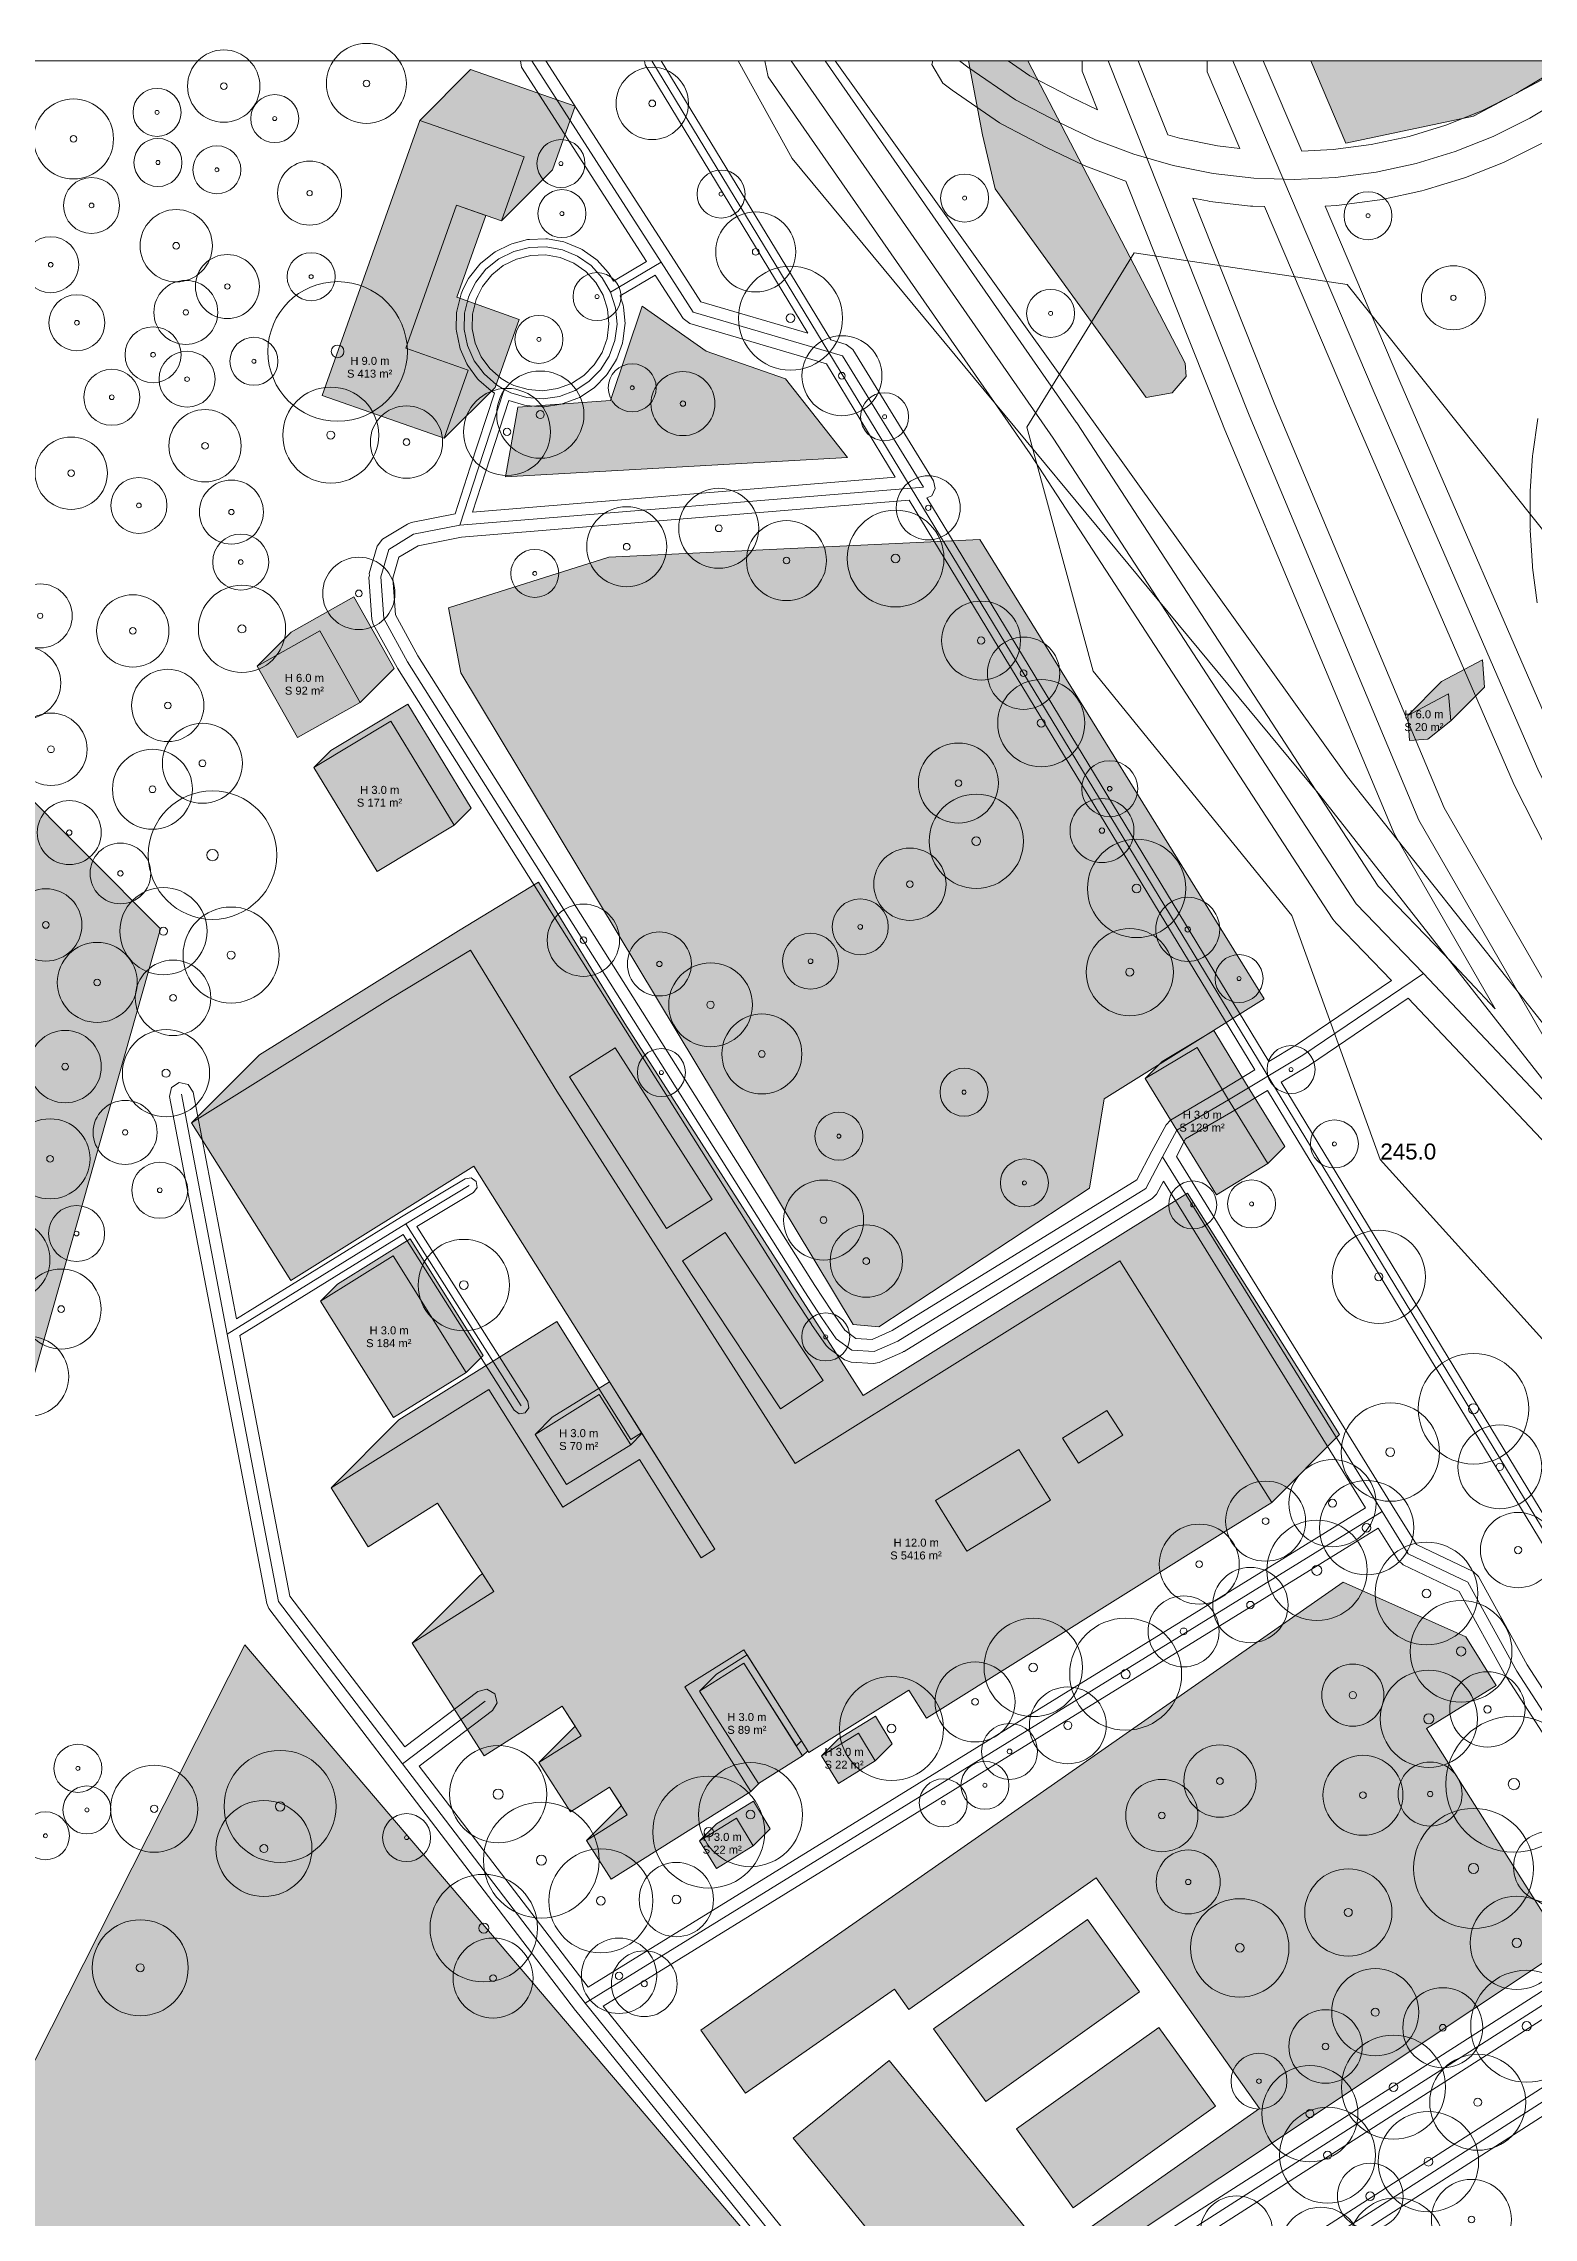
# Model space of a CAD drawing. Header units: metres. Extents: x -7 to 1019, y -7 to 1014.
# Drawn here: x 649.4 to 835.7, y 737.6 to 1009.3 of the extents above; entities that cross this region are included whole.
import ezdxf

# ---------------------------------------------------------------- set-up
doc = ezdxf.new("R2010")
doc.units = ezdxf.units.M
doc.header["$MEASUREMENT"] = 0
for name, color, linetype, lineweight, true_color in [('TPX_BUILDING_AREAS_TEXT', 7, 'CONTINUOUS', 0, 0x000000), ('TPX_BUILDING_HEIGHTS_TEXT', 7, 'CONTINUOUS', 0, 0x000000), ('TPX_BUILDINGS', 7, 'CONTINUOUS', 0, 0x000000), ('TPX_BUILDINGS_HATCH', 7, 'CONTINUOUS', 0, 0xf0f0f0), ('TPX_BUILDINGS_SHADOWS_HATCH', 7, 'CONTINUOUS', 0, 0x000000), ('TPX_BUILDINGS_SHADOWS_OUTLINES', 7, 'CONTINUOUS', 0, 0x000000), ('TPX_CONTOUR_LINES_5M', 7, 'CONTINUOUS', 0, 0x969696), ('TPX_CONTOUR_LINES_5M_TEXT', 7, 'CONTINUOUS', 0, 0x000000), ('TPX_FRAME_PROJECT', 7, 'CONTINUOUS', 0, 0x000000), ('TPX_RAILWAYS_AXES', 7, 'CONTINUOUS', 0, 0x464646), ('TPX_ROADS_AXES', 7, 'CONTINUOUS', 0, 0x323232), ('TPX_ROADS_CONTOURS', 7, 'CONTINUOUS', 0, 0x646464), ('TPX_VEGETATION_GREEN_SPACES', 7, 'CONTINUOUS', 0, 0x58ba48), ('TPX_VEGETATION_GREEN_SPACES_HATCH', 7, 'CONTINUOUS', 0, 0x58ba48), ('TPX_VEGETATION_TREES_INDIVIDUAL', 7, 'CONTINUOUS', 0, 0x136734)]:
    doc.layers.add(name, color=color, linetype=linetype, lineweight=lineweight, true_color=true_color)
doc.styles.add('TPX_TEXTE', font='arial.ttf')

# ---------------------------------------------------------------- blocks, each defined once
blk = doc.blocks.new('TREETR008_CR087')
at = {"layer": 'TPX_VEGETATION_TREES_INDIVIDUAL'}
for radius in [8.72, 0.792]:
    blk.add_circle((0, 0, 0.04), radius, dxfattribs=at)
blk = doc.blocks.new('TREETR004_CR044')
at = {"layer": 'TPX_VEGETATION_TREES_INDIVIDUAL'}
for radius in [4.44, 0.417]:
    blk.add_circle((0, 0, 0.04), radius, dxfattribs=at)
blk = doc.blocks.new('TREETR006_CR069')
at = {"layer": 'TPX_VEGETATION_TREES_INDIVIDUAL'}
for radius in [6.91, 0.625]:
    blk.add_circle((0, 0, 0.04), radius, dxfattribs=at)
blk = doc.blocks.new('TREETR003_CR038')
at = {"layer": 'TPX_VEGETATION_TREES_INDIVIDUAL'}
for radius in [3.79, 0.333]:
    blk.add_circle((0, 0, 0.04), radius, dxfattribs=at)
blk = doc.blocks.new('TREETR005_CR064')
at = {"layer": 'TPX_VEGETATION_TREES_INDIVIDUAL'}
for radius in [6.41, 0.542]:
    blk.add_circle((0, 0, 0.04), radius, dxfattribs=at)
blk = doc.blocks.new('TREETR005_CR060')
at = {"layer": 'TPX_VEGETATION_TREES_INDIVIDUAL'}
for radius in [6, 0.5]:
    blk.add_circle((0, 0, 0.04), radius, dxfattribs=at)
blk = doc.blocks.new('TREETR005_CR049')
at = {"layer": 'TPX_VEGETATION_TREES_INDIVIDUAL'}
for radius in [4.93, 0.458]:
    blk.add_circle((0, 0, 0.04), radius, dxfattribs=at)
blk = doc.blocks.new('TREETR005_CR062')
at = {"layer": 'TPX_VEGETATION_TREES_INDIVIDUAL'}
for radius in [6.15, 0.542]:
    blk.add_circle((0, 0, 0.04), radius, dxfattribs=at)
blk = doc.blocks.new('TREETR006_CR070')
at = {"layer": 'TPX_VEGETATION_TREES_INDIVIDUAL'}
for radius in [7, 0.583]:
    blk.add_circle((0, 0, 0.04), radius, dxfattribs=at)
blk = doc.blocks.new('TREETR003_CR030')
at = {"layer": 'TPX_VEGETATION_TREES_INDIVIDUAL'}
for radius in [3, 0.25]:
    blk.add_circle((0, 0, 0.04), radius, dxfattribs=at)
blk = doc.blocks.new('TREETR005_CR039')
at = {"layer": 'TPX_VEGETATION_TREES_INDIVIDUAL'}
for radius in [3.88, 0.458]:
    blk.add_circle((0, 0, 0.04), radius, dxfattribs=at)
blk = doc.blocks.new('TREETR004_CR045')
at = {"layer": 'TPX_VEGETATION_TREES_INDIVIDUAL'}
for radius in [4.52, 0.417]:
    blk.add_circle((0, 0, 0.04), radius, dxfattribs=at)
blk = doc.blocks.new('TREETR005_CR057')
at = {"layer": 'TPX_VEGETATION_TREES_INDIVIDUAL'}
for radius in [5.71, 0.542]:
    blk.add_circle((0, 0, 0.04), radius, dxfattribs=at)
blk = doc.blocks.new('TREETR004_CR047')
at = {"layer": 'TPX_VEGETATION_TREES_INDIVIDUAL'}
for radius in [4.72, 0.417]:
    blk.add_circle((0, 0, 0.04), radius, dxfattribs=at)
blk = doc.blocks.new('TREETR005_CR059')
at = {"layer": 'TPX_VEGETATION_TREES_INDIVIDUAL'}
for radius in [5.89, 0.542]:
    blk.add_circle((0, 0, 0.04), radius, dxfattribs=at)
blk = doc.blocks.new('TREETR005_CR052')
at = {"layer": 'TPX_VEGETATION_TREES_INDIVIDUAL'}
for radius in [5.24, 0.458]:
    blk.add_circle((0, 0, 0.04), radius, dxfattribs=at)
blk = doc.blocks.new('TREETR005_CR054')
at = {"layer": 'TPX_VEGETATION_TREES_INDIVIDUAL'}
for radius in [5.44, 0.458]:
    blk.add_circle((0, 0, 0.04), radius, dxfattribs=at)
blk = doc.blocks.new('TREETR003_CR040')
at = {"layer": 'TPX_VEGETATION_TREES_INDIVIDUAL'}
for radius in [4, 0.333]:
    blk.add_circle((0, 0, 0.04), radius, dxfattribs=at)
blk = doc.blocks.new('TREETR006_CR058')
at = {"layer": 'TPX_VEGETATION_TREES_INDIVIDUAL'}
for radius in [5.83, 0.583]:
    blk.add_circle((0, 0, 0.04), radius, dxfattribs=at)
blk = doc.blocks.new('TREETR004_CR050')
at = {"layer": 'TPX_VEGETATION_TREES_INDIVIDUAL'}
for radius in [5, 0.417]:
    blk.add_circle((0, 0, 0.04), radius, dxfattribs=at)
blk = doc.blocks.new('TREETR005_CR048')
at = {"layer": 'TPX_VEGETATION_TREES_INDIVIDUAL'}
for radius in [4.8, 0.5]:
    blk.add_circle((0, 0, 0.04), radius, dxfattribs=at)
blk = doc.blocks.new('TREETR006_CR061')
at = {"layer": 'TPX_VEGETATION_TREES_INDIVIDUAL'}
for radius in [6.07, 0.625]:
    blk.add_circle((0, 0, 0.04), radius, dxfattribs=at)
blk = doc.blocks.new('TREETR005_CR046')
at = {"layer": 'TPX_VEGETATION_TREES_INDIVIDUAL'}
for radius in [4.64, 0.542]:
    blk.add_circle((0, 0, 0.04), radius, dxfattribs=at)
blk = doc.blocks.new('TREETR005_CR063')
at = {"layer": 'TPX_VEGETATION_TREES_INDIVIDUAL'}
for radius in [6.28, 0.542]:
    blk.add_circle((0, 0, 0.04), radius, dxfattribs=at)
blk = doc.blocks.new('TREETR004_CR041')
at = {"layer": 'TPX_VEGETATION_TREES_INDIVIDUAL'}
for radius in [4.11, 0.375]:
    blk.add_circle((0, 0, 0.04), radius, dxfattribs=at)
blk = doc.blocks.new('TREETR005_CR058')
at = {"layer": 'TPX_VEGETATION_TREES_INDIVIDUAL'}
for radius in [5.82, 0.5]:
    blk.add_circle((0, 0, 0.04), radius, dxfattribs=at)
blk = doc.blocks.new('TREETR006_CR064')
at = {"layer": 'TPX_VEGETATION_TREES_INDIVIDUAL'}
for radius in [6.36, 0.583]:
    blk.add_circle((0, 0, 0.04), radius, dxfattribs=at)
blk = doc.blocks.new('TREETR006_CR072')
at = {"layer": 'TPX_VEGETATION_TREES_INDIVIDUAL'}
for radius in [7.24, 0.625]:
    blk.add_circle((0, 0, 0.04), radius, dxfattribs=at)
blk = doc.blocks.new('TREETR005_CR055')
at = {"layer": 'TPX_VEGETATION_TREES_INDIVIDUAL'}
for radius in [5.45, 0.5]:
    blk.add_circle((0, 0, 0.04), radius, dxfattribs=at)
blk = doc.blocks.new('TREETR006_CR075')
at = {"layer": 'TPX_VEGETATION_TREES_INDIVIDUAL'}
for radius in [7.5, 0.625]:
    blk.add_circle((0, 0, 0.04), radius, dxfattribs=at)
blk = doc.blocks.new('TREETR007_CR080')
at = {"layer": 'TPX_VEGETATION_TREES_INDIVIDUAL'}
for radius in [8.03, 0.708]:
    blk.add_circle((0, 0, 0.04), radius, dxfattribs=at)
blk = doc.blocks.new('TREETR005_CR041')
at = {"layer": 'TPX_VEGETATION_TREES_INDIVIDUAL'}
for radius in [4.11, 0.542]:
    blk.add_circle((0, 0, 0.04), radius, dxfattribs=at)
blk = doc.blocks.new('TREETR005_CR047')
at = {"layer": 'TPX_VEGETATION_TREES_INDIVIDUAL'}
for radius in [4.71, 0.458]:
    blk.add_circle((0, 0, 0.04), radius, dxfattribs=at)
blk = doc.blocks.new('TREETR005_CR065')
at = {"layer": 'TPX_VEGETATION_TREES_INDIVIDUAL'}
for radius in [6.5, 0.542]:
    blk.add_circle((0, 0, 0.04), radius, dxfattribs=at)
blk = doc.blocks.new('TREETR005_CR061')
at = {"layer": 'TPX_VEGETATION_TREES_INDIVIDUAL'}
for radius in [6.05, 0.542]:
    blk.add_circle((0, 0, 0.04), radius, dxfattribs=at)
blk = doc.blocks.new('TREETR003_CR035')
at = {"layer": 'TPX_VEGETATION_TREES_INDIVIDUAL'}
for radius in [3.5, 0.292]:
    blk.add_circle((0, 0, 0.04), radius, dxfattribs=at)
blk = doc.blocks.new('TREETR006_CR063')
at = {"layer": 'TPX_VEGETATION_TREES_INDIVIDUAL'}
for radius in [6.27, 0.625]:
    blk.add_circle((0, 0, 0.04), radius, dxfattribs=at)
blk = doc.blocks.new('TREETR004_CR046')
at = {"layer": 'TPX_VEGETATION_TREES_INDIVIDUAL'}
for radius in [4.59, 0.417]:
    blk.add_circle((0, 0, 0.04), radius, dxfattribs=at)
blk = doc.blocks.new('TREETR006_CR067')
at = {"layer": 'TPX_VEGETATION_TREES_INDIVIDUAL'}
for radius in [6.72, 0.625]:
    blk.add_circle((0, 0, 0.04), radius, dxfattribs=at)
blk = doc.blocks.new('TREETR007_CR085')
at = {"layer": 'TPX_VEGETATION_TREES_INDIVIDUAL'}
for radius in [8.5, 0.708]:
    blk.add_circle((0, 0, 0.04), radius, dxfattribs=at)

msp = doc.modelspace()

# ---------------------------------------------------------------- hatches: boundary and pattern name
at = {"layer": 'TPX_BUILDINGS_HATCH'}
for points in [[(696.44, 999.67), (684.23, 965.28), (699.5, 959.93), (702.51, 968.43), (694.71, 971.18), (701.06, 989.07), (706.67, 987.11), (709.5, 995.09), (696.44, 999.67)], [(683.97, 935.85), (676.11, 931.46), (681.15, 922.52), (689.01, 926.91), (683.97, 935.85)], [(825.09, 928), (819.97, 925.3), (820.21, 922.16), (822.48, 922.33), (825.35, 924.6), (825.09, 928)], [(692.83, 924.57), (683.22, 918.79), (691.13, 905.8), (700.74, 911.59), (692.83, 924.57)], [(692.81, 889.9), (667.92, 874.38), (680.33, 854.69), (703.19, 868.94), (733.33, 821.08), (731.62, 820.02), (723.91, 832.28), (714.34, 826.33), (705.09, 841.06), (685.35, 828.77), (690, 821.37), (698.67, 826.85), (705.72, 815.82), (695.48, 809.33), (704.48, 795.26), (714.27, 801.45), (716.61, 797.77), (711.35, 794.44), (715.29, 788.26), (720.18, 791.36), (722.4, 787.88), (717.3, 784.67), (720.36, 779.84), (737.86, 790.81), (729.59, 803.88), (736.98, 808.5), (745.1, 795.66), (757.59, 803.47), (759.79, 799.99), (797.85, 823.74), (802.98, 826.93), (796.29, 837.55), (783.96, 857.11), (743.4, 831.81), (713.6, 878.32), (702.8, 895.95), (692.81, 889.9)], [(793.63, 883.81), (787.16, 879.92), (791.09, 873.44), (796.05, 865.36), (802.49, 869.28), (797.58, 877.27), (793.63, 883.81)], [(693.12, 857.74), (684.02, 852.09), (693.16, 837.53), (702.26, 843.19), (693.12, 857.74)], [(718.9, 840.42), (710.87, 835.44), (714.79, 829.16), (722.83, 834.14), (718.9, 840.42)], [(736.96, 806.83), (731.43, 803.33), (738.79, 791.79), (744.32, 795.27), (736.96, 806.83)], [(751.29, 798.11), (746.68, 795.28), (748.8, 791.81), (753.39, 794.64), (751.29, 798.11)], [(736.05, 787.47), (731.44, 784.65), (733.56, 781.18), (738.15, 784.01), (736.05, 787.47)]]:
    msp.add_hatch(color=256, dxfattribs=at).paths.add_polyline_path(points)
at = {"layer": 'TPX_BUILDINGS_SHADOWS_HATCH'}
for points in [[(702.8, 1006.04), (696.44, 999.67), (709.5, 995.09), (706.67, 987.11), (713.03, 993.47), (715.86, 1001.45), (702.8, 1006.04)], [(701.06, 989.07), (694.71, 971.18), (702.51, 968.43), (699.5, 959.93), (705.86, 966.29), (708.88, 974.79), (701.07, 977.55), (704.71, 987.79), (701.06, 989.07)], [(680.35, 935.7), (676.11, 931.46), (683.97, 935.85), (689.01, 926.91), (693.25, 931.15), (688.21, 940.1), (680.35, 935.7)], [(824.22, 929.54), (819.97, 925.3), (825.09, 928), (825.35, 924.6), (829.59, 928.84), (829.33, 932.24), (824.22, 929.54)], [(685.34, 920.91), (683.22, 918.79), (692.83, 924.57), (700.74, 911.59), (702.86, 913.71), (694.95, 926.7), (685.34, 920.91)], [(676.41, 882.86), (667.92, 874.38), (692.81, 889.9), (702.8, 895.95), (713.6, 878.32), (743.4, 831.81), (783.96, 857.11), (796.29, 837.55), (802.98, 826.93), (811.46, 835.42), (804.77, 846.03), (792.44, 865.6), (751.88, 840.29), (722.08, 886.81), (711.29, 904.44), (701.3, 898.38), (676.41, 882.86)], [(789.28, 882.04), (787.16, 879.92), (793.63, 883.81), (797.58, 877.27), (802.49, 869.28), (804.62, 871.4), (799.7, 879.39), (795.75, 885.93), (789.28, 882.04)], [(686.15, 854.21), (684.02, 852.09), (693.12, 857.74), (702.26, 843.19), (704.38, 845.31), (695.24, 859.86), (686.15, 854.21)], [(712.99, 837.57), (710.87, 835.44), (718.9, 840.42), (722.83, 834.14), (724.23, 835.54), (720.16, 842.01), (712.99, 837.57)], [(703.97, 817.82), (695.48, 809.33), (705.72, 815.82), (704.3, 818.03), (703.97, 817.82)], [(736.98, 808.5), (729.59, 803.88), (737.86, 790.81), (738.92, 791.88), (738.79, 791.79), (731.43, 803.33), (736.96, 806.83), (743.54, 796.5), (744.17, 797.13), (736.98, 808.5)], [(733.56, 805.45), (731.43, 803.33), (736.96, 806.83), (744.32, 795.27), (744.95, 795.9), (737.38, 807.87), (733.56, 805.45)], [(715.86, 798.95), (711.35, 794.44), (716.61, 797.77), (714.27, 801.45), (715.86, 798.95)], [(748.8, 797.4), (746.68, 795.28), (751.29, 798.11), (753.39, 794.64), (755.51, 796.76), (753.41, 800.23), (748.8, 797.4)], [(721.66, 789.04), (717.3, 784.67), (722.4, 787.88), (720.18, 791.36), (721.66, 789.04)], [(733.56, 786.77), (731.44, 784.65), (736.05, 787.47), (738.15, 784.01), (740.28, 786.13), (738.17, 789.6), (733.56, 786.77)]]:
    msp.add_hatch(color=256, dxfattribs=at).paths.add_polyline_path(points)
h = msp.add_hatch(color=256, dxfattribs=at)
h.paths.add_polyline_path([(693.83, 837.26), (685.35, 828.77), (705.09, 841.06), (714.34, 826.33), (723.91, 832.28), (731.62, 820.02), (733.33, 821.08), (724.16, 835.64), (722.83, 834.81), (713.57, 849.55), (693.83, 837.26)])
h.paths.add_polyline_path([(710.87, 835.44), (718.9, 840.42), (722.83, 834.14), (714.79, 829.16), (710.87, 835.44)], flags=16)
at = {"layer": 'TPX_VEGETATION_GREEN_SPACES_HATCH'}
for points in [[(0, 815.56), (0, 165.34), (13.02, 152.57), (46.37, 184.19), (48.03, 224.85), (83.18, 235.28), (122.01, 247.5), (139.83, 216.9), (560.02, 738.24), (575.52, 717.94), (628.86, 774.72), (664.02, 898.62), (626.71, 936.05), (591.38, 961.32), (529.37, 1005.65), (527.1, 1007.12), (425.31, 1007.12), (370.92, 971.48), (91.66, 834.53), (82.63, 852.04), (0, 815.56)], [(772.49, 1007.12), (765.04, 1007.12), (766.79, 997.84), (768.4, 991.12), (787.26, 965.03), (790.51, 965.63), (792.29, 967.64), (792.15, 969.32), (772.49, 1007.12)], [(841.22, 1007.12), (807.87, 1007.12), (812.23, 996.82), (828.18, 1000.21), (841.22, 1007.12)], [(708.69, 963.84), (707.15, 955.13), (749.93, 957.53), (742.17, 967.37), (732.27, 970.81), (724.25, 976.44), (720.3, 964.67), (708.69, 963.84)], [(720.07, 945.06), (700.03, 938.76), (701.6, 930.6), (750.64, 849.16), (753.84, 848.88), (780.17, 866.22), (782.04, 877.39), (802.01, 889.87), (766.47, 947.28), (720.07, 945.06)], [(720.89, 883.75), (715.16, 880.13), (727.3, 861.16), (733.02, 864.78), (720.89, 883.75)], [(734.63, 860.65), (729.28, 857.13), (741.55, 838.65), (746.9, 842.16), (734.63, 860.65)], [(782.37, 838.42), (776.83, 834.95), (778.82, 831.84), (784.34, 835.32), (782.37, 838.42)], [(771.37, 833.55), (760.93, 827.16), (764.87, 820.86), (775.31, 827.23), (771.37, 833.55)], [(811.91, 816.97), (731.6, 760.99), (737.18, 753.09), (755.79, 766.09), (757.59, 763.55), (781.01, 780), (801.46, 751.18), (759.06, 721.39), (764.61, 721.31), (849.68, 777.87), (847.52, 781.68), (837.11, 775.27), (822.31, 798.69), (831.03, 804.07), (827.26, 810.15), (811.91, 816.97)], [(674.56, 809.15), (608.09, 677.69), (642.61, 635.02), (759.55, 709.46), (674.56, 809.15)], [(779.94, 774.82), (760.69, 761.15), (767.22, 752.06), (786.45, 765.75), (779.94, 774.82)], [(788.84, 761.32), (771.06, 748.64), (778.15, 738.78), (795.95, 751.46), (788.84, 761.32)], [(755.14, 757.17), (743.12, 747.46), (761.09, 725.44), (773.1, 735.15), (755.14, 757.17)]]:
    msp.add_hatch(color=256, dxfattribs=at).paths.add_polyline_path(points)

# ---------------------------------------------------------------- linework, layer by layer
at = {"layer": 'TPX_BUILDINGS', "elevation": 0.04}
for points in [[(696.44, 999.67), (684.23, 965.28), (699.5, 959.93), (702.51, 968.43), (694.71, 971.18), (701.06, 989.07), (706.67, 987.11), (709.5, 995.09)], [(683.97, 935.85), (676.11, 931.46), (681.15, 922.52), (689.01, 926.91)], [(825.09, 928), (819.97, 925.3), (820.21, 922.16), (822.48, 922.33), (825.35, 924.6)], [(692.83, 924.57), (683.22, 918.79), (691.13, 905.8), (700.74, 911.59)], [(692.81, 889.9), (667.92, 874.38), (680.33, 854.69), (703.19, 868.94), (733.33, 821.08), (731.62, 820.02), (723.91, 832.28), (714.34, 826.33), (705.09, 841.06), (685.35, 828.77), (690, 821.37), (698.67, 826.85), (705.72, 815.82), (695.48, 809.33), (704.48, 795.26), (714.27, 801.45), (716.61, 797.77), (711.35, 794.44), (715.29, 788.26), (720.18, 791.36), (722.4, 787.88), (717.3, 784.67), (720.36, 779.84), (737.86, 790.81), (729.59, 803.88), (736.98, 808.5), (745.1, 795.66), (757.59, 803.47), (759.79, 799.99), (797.85, 823.74), (802.98, 826.93), (796.29, 837.55), (783.96, 857.11), (743.4, 831.81), (713.6, 878.32), (702.8, 895.95)], [(793.63, 883.81), (787.16, 879.92), (791.09, 873.44), (796.05, 865.36), (802.49, 869.28), (797.58, 877.27)], [(693.12, 857.74), (684.02, 852.09), (693.16, 837.53), (702.26, 843.19)], [(718.9, 840.42), (710.87, 835.44), (714.79, 829.16), (722.83, 834.14)], [(736.96, 806.83), (731.43, 803.33), (738.79, 791.79), (744.32, 795.27)], [(751.29, 798.11), (746.68, 795.28), (748.8, 791.81), (753.39, 794.64)], [(736.05, 787.47), (731.44, 784.65), (733.56, 781.18), (738.15, 784.01)]]:
    msp.add_lwpolyline(points, close=True, dxfattribs=at)
at = {"layer": 'TPX_BUILDINGS_SHADOWS_OUTLINES', "elevation": 0.04}
for points in [[(702.8, 1006.04), (696.44, 999.67), (709.5, 995.09), (706.67, 987.11), (713.03, 993.47), (715.86, 1001.45)], [(701.06, 989.07), (694.71, 971.18), (702.51, 968.43), (699.5, 959.93), (705.86, 966.29), (708.88, 974.79), (701.07, 977.55), (704.71, 987.79)], [(680.35, 935.7), (676.11, 931.46), (683.97, 935.85), (689.01, 926.91), (693.25, 931.15), (688.21, 940.1)], [(824.22, 929.54), (819.97, 925.3), (825.09, 928), (825.35, 924.6), (829.59, 928.84), (829.33, 932.24)], [(685.34, 920.91), (683.22, 918.79), (692.83, 924.57), (700.74, 911.59), (702.86, 913.71), (694.95, 926.7)], [(676.41, 882.86), (667.92, 874.38), (692.81, 889.9), (702.8, 895.95), (713.6, 878.32), (743.4, 831.81), (783.96, 857.11), (796.29, 837.55), (802.98, 826.93), (811.46, 835.42), (804.77, 846.03), (792.44, 865.6), (751.88, 840.29), (722.08, 886.81), (711.29, 904.44), (701.3, 898.38)], [(789.28, 882.04), (787.16, 879.92), (793.63, 883.81), (797.58, 877.27), (802.49, 869.28), (804.62, 871.4), (799.7, 879.39), (795.75, 885.93)], [(686.15, 854.21), (684.02, 852.09), (693.12, 857.74), (702.26, 843.19), (704.38, 845.31), (695.24, 859.86)], [(693.83, 837.26), (685.35, 828.77), (705.09, 841.06), (714.34, 826.33), (723.91, 832.28), (731.62, 820.02), (733.33, 821.08), (724.16, 835.64), (722.83, 834.81), (713.57, 849.55)], [(712.99, 837.57), (710.87, 835.44), (718.9, 840.42), (722.83, 834.14), (724.23, 835.54), (720.16, 842.01)], [(710.87, 835.44), (718.9, 840.42), (722.83, 834.14), (714.79, 829.16)], [(703.97, 817.82), (695.48, 809.33), (705.72, 815.82), (704.3, 818.03)], [(736.98, 808.5), (729.59, 803.88), (737.86, 790.81), (738.92, 791.88), (738.79, 791.79), (731.43, 803.33), (736.96, 806.83), (743.54, 796.5), (744.17, 797.13)], [(733.56, 805.45), (731.43, 803.33), (736.96, 806.83), (744.32, 795.27), (744.95, 795.9), (737.38, 807.87)], [(715.86, 798.95), (711.35, 794.44), (716.61, 797.77), (714.27, 801.45)], [(748.8, 797.4), (746.68, 795.28), (751.29, 798.11), (753.39, 794.64), (755.51, 796.76), (753.41, 800.23)], [(721.66, 789.04), (717.3, 784.67), (722.4, 787.88), (720.18, 791.36)], [(733.56, 786.77), (731.44, 784.65), (736.05, 787.47), (738.15, 784.01), (740.28, 786.13), (738.17, 789.6)]]:
    msp.add_lwpolyline(points, close=True, dxfattribs=at)
at = {"layer": 'TPX_CONTOUR_LINES_5M', "elevation": 0.05}
msp.add_lwpolyline([(909.34, 1007.12), (909.99, 961.34), (900.26, 930.82), (933.52, 900.3), (934.5, 869.79), (918.94, 857.88), (884.1, 869.79), (875.31, 900.3), (812.4, 979.15), (785.76, 983.13), (772.34, 961.34), (780.65, 930.82), (805.5, 900.3), (816.55, 869.79), (899.32, 778.23), (893.91, 717.19), (945.23, 686.67), (918.94, 676.24), (892.3, 715.7), (865.67, 738.36), (839.03, 711.61), (794.3, 686.67), (824.28, 625.64), (865.67, 585.79)], dxfattribs=at)
at = {"layer": 'TPX_FRAME_PROJECT', "elevation": 0}
msp.add_lwpolyline([(0, 0), (1012.17, 0), (1012.17, 1007.12), (0, 1007.12)], close=True, dxfattribs=at)
at = {"layer": 'TPX_RAILWAYS_AXES', "elevation": 0.03}
for points in [[(736.25, 1007.12), (743, 994.91), (809, 915.34), (868.23, 839.86), (905.9, 783.03), (927.79, 741.76), (979.82, 657.61), (983.2, 652.14), (1012.17, 603.86)], [(748.38, 1007.12), (812.45, 917.63), (872.05, 842.45), (909.93, 784.3), (987.02, 654.32), (1012.17, 612.24)]]:
    msp.add_lwpolyline(points, dxfattribs=at)
at = {"layer": 'TPX_ROADS_AXES', "elevation": 0.03}
for points in [[(710.44, 1007.12), (726.63, 981.95), (730.63, 975.71), (749.32, 970.22), (759.42, 953.84), (701.45, 949.08), (695.68, 947.93), (692.58, 946.04), (691.58, 942.63)], [(725.48, 1007.12), (847.01, 806.92), (865.47, 818.54)], [(848.84, 864.57), (821.95, 893.04), (813.55, 901.76), (775.66, 959.94), (742.89, 1007.12)], [(845.8, 1007.12), (843.75, 1005.57), (839.61, 1002.58), (835.24, 999.94), (830.66, 997.67), (825.91, 995.78), (821.02, 994.28), (816.02, 993.2), (810.96, 992.52), (805.84, 992.27), (800.73, 992.44), (795.65, 993.02), (790.63, 994.03), (785.73, 995.44), (780.95, 997.23), (776.33, 999.43), (770.94, 1002.24), (764.98, 1006.33), (763.95, 1007.12)], [(848.84, 864.57), (821.37, 912.2), (800.14, 962.83), (782.52, 1007.12)], [(798.12, 1007.12), (815.78, 965.67), (836.37, 918.3), (858.44, 874.81), (893.87, 824.05)], [(720.85, 972.15), (721.11, 974.2), (720.93, 976.25), (720.3, 978.21), (719.27, 979.99), (717.89, 981.51), (716.19, 982.7), (714.29, 983.5), (712.26, 983.86), (710.18, 983.79), (708.19, 983.28), (706.33, 982.36), (704.73, 981.05), (703.45, 979.44), (702.78, 978.16), (702.54, 977.59), (702.06, 975.58), (702.02, 973.53)], [(720.3, 978.21), (726.63, 981.95)], [(702.02, 973.53), (702.43, 971.51), (703.26, 969.63), (704.48, 967.97), (706.03, 966.61), (707, 966.01), (707.84, 965.61), (709.82, 965.03), (711.88, 964.87), (713.92, 965.17), (715.87, 965.89), (717.6, 967.01), (719.05, 968.47), (720.15, 970.21)], [(720.15, 970.21), (720.85, 972.15)], [(701.45, 949.08), (703.72, 956), (707, 966.01)], [(691.58, 942.63), (691.94, 937.42), (694.93, 932), (744.59, 853.24), (746.67, 850.04), (748.51, 847.39), (750.46, 845.96), (753.28, 845.79), (756.22, 847.09)], [(821.95, 893.04), (806.87, 882.85), (797.58, 877.27), (791.09, 873.44), (789.33, 870.11), (787.24, 866.18), (756.22, 847.09)], [(717.13, 764.35), (694.29, 794.27), (678.78, 814.57), (672.38, 847.98), (666.64, 877.94)], [(789.33, 870.11), (816.78, 825.78), (820.04, 820.5), (827.5, 816.97), (833.61, 805.86), (848.72, 782.54)], [(672.38, 847.98), (694.7, 861.77), (702.64, 866.53)], [(694.7, 861.77), (709.11, 838.99)], [(717.13, 764.35), (816.78, 825.78)], [(694.29, 794.27), (704.63, 802.1)], [(848.72, 782.54), (853.57, 774.8), (767.4, 719.72), (753.13, 719.81), (717.13, 764.35)], [(600.85, 594.46), (612.09, 605.86), (622.08, 613.03), (643.87, 628.25), (681.16, 652.17), (719.57, 676.8), (767.03, 707.25), (814.6, 737.76), (844.59, 756.99), (868.94, 772.62), (875.45, 776.86)]]:
    msp.add_lwpolyline(points, dxfattribs=at)
at = {"layer": 'TPX_ROADS_CONTOURS', "elevation": 0.03}
for points in [[(837.68, 1005.5), (833.55, 1003.01), (829.23, 1000.87), (824.75, 999.08), (820.14, 997.67), (815.42, 996.65), (810.64, 996.01), (806.74, 995.82), (801.92, 1007.12), (794.88, 1007.12), (794.9, 1005.75), (798.98, 996.16), (796.2, 996.48), (791.46, 997.43), (789.97, 997.86), (786.29, 1007.12), (779.29, 1007.12), (779.27, 1005.83), (781.19, 1000.99), (777.89, 1002.57), (772.74, 1005.25), (770.02, 1007.12), (760.6, 1007.12), (760.48, 1006.64), (761.83, 1004.33), (762.87, 1003.55), (763, 1003.45), (768.95, 999.36), (769.32, 999.14), (774.71, 996.33), (774.82, 996.27), (779.44, 994.07), (779.72, 993.96), (784.49, 992.16), (784.74, 992.08), (796.89, 961.53), (796.92, 961.47), (818.15, 910.85), (818.34, 910.45), (830.92, 888.64), (824.49, 895.45), (816.3, 903.95), (778.6, 961.85), (778.54, 961.94), (747.15, 1007.12), (739.58, 1007.12), (740.01, 1005.12), (772.76, 957.99), (810.62, 899.85), (811.03, 899.33), (817.95, 892.15), (806.06, 884.11), (802.59, 882.03), (759.83, 952.47), (760.46, 952.75), (760.91, 953.65), (760.7, 954.63), (750.6, 971.01), (749.75, 971.66), (747.83, 972.22), (726.65, 1007.12), (724.54, 1007.12), (724.62, 1006.6), (744.99, 973.06), (731.59, 976.99), (727.89, 982.76), (712.23, 1007.12), (709.04, 1007.12), (709.18, 1006.31), (724.79, 982.03), (720.66, 979.58), (720.14, 980.49), (720.01, 980.66), (718.63, 982.19), (718.46, 982.33), (716.76, 983.52), (716.58, 983.62), (714.67, 984.42), (714.46, 984.48), (712.43, 984.85), (712.22, 984.86), (710.15, 984.79), (709.93, 984.76), (707.94, 984.25), (707.74, 984.17), (705.89, 983.25), (705.7, 983.13), (704.1, 981.83), (703.95, 981.68), (702.67, 980.07), (702.56, 979.91), (701.89, 978.62), (701.62, 977.97), (701.57, 977.82), (701.09, 975.82), (701.06, 975.6), (701.02, 973.55), (701.04, 973.33), (701.45, 971.31), (701.51, 971.11), (702.34, 969.23), (702.45, 969.04), (703.67, 967.37), (703.82, 967.21), (705.37, 965.86), (705.5, 965.76), (705.81, 965.57), (702.77, 956.31), (700.86, 950.49), (695.39, 949.4), (694.91, 949.21), (691.8, 947.33), (691.14, 946.46), (690.14, 943.05), (690.17, 942.79), (690.09, 942.53), (690.44, 937.32), (690.63, 936.69), (693.61, 931.27), (693.66, 931.2), (743.32, 852.44), (745.41, 849.22), (745.44, 849.18), (747.28, 846.53), (747.63, 846.18), (749.57, 844.75), (750.37, 844.46), (753.19, 844.29), (753.88, 844.42), (756.83, 845.71), (756.9, 845.79), (757.01, 845.81), (788.02, 864.91), (788.56, 865.48), (789.43, 867.1), (814.71, 826.26), (717.5, 766.34), (696.39, 793.98), (705.53, 800.91), (706.11, 801.9), (705.82, 803.01), (704.83, 803.59), (703.72, 803.3), (694.57, 796.37), (680.19, 815.2), (673.94, 847.78), (694.38, 860.4), (708.26, 838.46), (708.89, 838.02), (709.64, 838.15), (710.08, 838.77), (709.95, 839.53), (696.09, 861.44), (703.15, 865.67), (703.61, 866.28), (703.5, 867.04), (702.88, 867.5), (702.12, 867.38), (694.17, 862.62), (673.54, 849.88), (668.11, 878.22), (667.48, 879.18), (666.36, 879.41), (665.4, 878.78), (665.16, 877.65), (670.9, 847.7), (677.31, 814.29), (677.59, 813.66), (693.1, 793.36), (715.94, 763.44), (715.96, 763.41), (751.97, 718.87)], [(839.54, 919.8), (818.99, 967.05), (809.66, 988.96), (811.13, 989.03), (811.42, 989.05), (816.49, 989.73), (816.76, 989.78), (821.76, 990.86), (822.05, 990.93), (826.93, 992.43), (827.2, 992.52), (831.95, 994.42), (832.21, 994.53), (836.79, 996.8)], [(836.23, 962.39), (835.61, 958.01), (835.58, 957.76), (835.28, 953.33), (835.28, 953.1), (835.27, 948.68), (835.32, 948.56), (835.27, 948.44), (835.57, 944.01), (835.59, 943.78), (836.18, 939.38)], [(849.98, 783.36), (834.9, 806.63), (828.82, 817.69), (828.15, 818.32), (821.08, 821.67), (818.05, 826.57), (791.06, 870.17), (792.21, 872.36), (798.35, 875.98), (802.43, 878.43), (846.16, 806.4)], [(815.41, 736.49), (845.4, 755.73), (869.75, 771.36), (874.93, 774.73), (886.88, 753.5), (881.38, 750.1), (863.89, 739.27), (863.22, 738.34), (863.4, 737.21)], [(768.21, 718.45), (854.38, 773.54)], [(843.78, 758.25), (813.79, 739.02), (766.22, 708.51)]]:
    msp.add_lwpolyline(points, dxfattribs=at)
for points in [[(793.12, 989.96), (794.96, 989.59), (795.25, 989.54), (800.33, 988.96), (800.62, 988.94), (802.08, 988.89), (812.56, 964.3), (812.57, 964.27), (833.16, 916.91), (833.25, 916.72), (855.32, 873.23), (855.57, 872.81), (884.91, 830.77), (876.97, 826.25), (851.84, 866.38), (824.52, 913.76), (803.38, 964.15)], [(703.02, 973.62), (703.06, 975.45), (703.5, 977.28), (703.69, 977.73), (704.29, 978.9), (705.45, 980.35), (706.88, 981.51), (708.54, 982.33), (710.33, 982.79), (712.18, 982.86), (714, 982.53), (715.7, 981.82), (717.22, 980.76), (718.46, 979.39), (719.38, 977.8), (719.94, 976.05), (720.1, 974.22), (719.87, 972.39), (719.25, 970.66), (718.26, 969.1), (716.97, 967.79), (715.42, 966.79), (713.68, 966.14), (711.85, 965.88), (710, 966.01), (708.2, 966.55), (707.48, 966.89), (706.63, 967.41), (705.22, 968.65), (704.13, 970.13), (703.39, 971.81)], [(703.04, 950.71), (704.67, 955.69), (707.6, 964.64), (709.53, 964.07), (709.74, 964.03), (711.81, 963.88), (712.03, 963.88), (714.07, 964.18), (714.27, 964.23), (716.22, 964.95), (716.41, 965.05), (718.14, 966.17), (718.31, 966.3), (719.76, 967.77), (719.9, 967.94), (721, 969.68), (721.02, 969.79), (721.1, 969.87), (721.79, 971.82), (721.79, 971.93), (721.85, 972.03), (722.1, 974.07), (722.11, 974.29), (721.92, 976.34), (721.88, 976.55), (721.5, 977.75), (725.87, 980.34), (729.37, 974.9), (730.21, 974.27), (747.3, 969.25), (755.91, 955.06)], [(693.1, 942.47), (693.85, 945.06), (696.24, 946.51), (701.66, 947.59), (757.66, 952.19), (800.87, 881), (796.82, 878.56), (790.33, 874.73), (789.76, 874.14), (788, 870.82), (786.1, 867.25), (755.52, 848.42), (753.01, 847.31), (750.99, 847.43), (749.6, 848.45), (747.91, 850.88), (745.86, 854.05), (696.22, 932.76), (693.41, 937.85)], [(804.14, 879.46), (807.64, 881.56), (807.71, 881.6), (820.05, 889.95), (846.06, 862.42), (848.35, 858.76), (850.8, 847.86), (855.87, 825.21), (855.99, 824.84), (860.06, 816.32), (847.34, 808.31)], [(719.37, 763.97), (816.29, 823.71), (818.77, 819.71), (819.4, 819.15), (826.42, 815.82), (832.3, 805.14), (832.36, 805.04), (847.46, 781.74), (851.51, 775.27), (766.97, 721.22), (753.85, 721.31)]]:
    msp.add_lwpolyline(points, close=True, dxfattribs=at)
at = {"layer": 'TPX_VEGETATION_GREEN_SPACES', "elevation": 0}
for points in [[(0, 815.56), (0, 165.34), (13.02, 152.57), (46.37, 184.19), (48.03, 224.85), (83.18, 235.28), (122.01, 247.5), (139.83, 216.9), (560.02, 738.24), (575.52, 717.94), (628.86, 774.72), (664.02, 898.62), (626.71, 936.05), (591.38, 961.32), (529.37, 1005.65), (527.1, 1007.12), (425.31, 1007.12), (370.92, 971.48), (91.66, 834.53), (82.63, 852.04)], [(772.49, 1007.12), (765.04, 1007.12), (766.79, 997.84), (768.4, 991.12), (787.26, 965.03), (790.51, 965.63), (792.29, 967.64), (792.15, 969.32)], [(841.22, 1007.12), (807.87, 1007.12), (812.23, 996.82), (828.18, 1000.21)], [(708.69, 963.84), (707.15, 955.13), (749.93, 957.53), (742.17, 967.37), (732.27, 970.81), (724.25, 976.44), (720.3, 964.67)], [(720.07, 945.06), (700.03, 938.76), (701.6, 930.6), (750.64, 849.16), (753.84, 848.88), (780.17, 866.22), (782.04, 877.39), (802.01, 889.87), (766.47, 947.28)], [(720.89, 883.75), (715.16, 880.13), (727.3, 861.16), (733.02, 864.78)], [(734.63, 860.65), (729.28, 857.13), (741.55, 838.65), (746.9, 842.16)], [(782.37, 838.42), (776.83, 834.95), (778.82, 831.84), (784.34, 835.32)], [(771.37, 833.55), (760.93, 827.16), (764.87, 820.86), (775.31, 827.23)], [(811.91, 816.97), (731.6, 760.99), (737.18, 753.09), (755.79, 766.09), (757.59, 763.55), (781.01, 780), (801.46, 751.18), (759.06, 721.39), (764.61, 721.31), (849.68, 777.87), (847.52, 781.68), (837.11, 775.27), (822.31, 798.69), (831.03, 804.07), (827.26, 810.15)], [(674.56, 809.15), (608.09, 677.69), (642.61, 635.02), (759.55, 709.46)], [(779.94, 774.82), (760.69, 761.15), (767.22, 752.06), (786.45, 765.75)], [(788.84, 761.32), (771.06, 748.64), (778.15, 738.78), (795.95, 751.46)], [(755.14, 757.17), (743.12, 747.46), (761.09, 725.44), (773.1, 735.15)]]:
    msp.add_lwpolyline(points, close=True, dxfattribs=at)

# ---------------------------------------------------------------- block references
at = {"layer": 'TPX_VEGETATION_TREES_INDIVIDUAL'}
for name, p in [('TREETR004_CR045', (671.94, 1003.95, 0.04)), ('TREETR004_CR050', (689.78, 1004.28, 0.04)), ('TREETR004_CR045', (725.52, 1001.79, 0.04)), ('TREETR003_CR030', (663.6, 1000.67, 0.04)), ('TREETR003_CR030', (678.31, 999.89, 0.04)), ('TREETR004_CR050', (653.16, 997.35, 0.04)), ('TREETR003_CR030', (663.71, 994.4, 0.04)), ('TREETR003_CR030', (714.1, 994.27, 0.04)), ('TREETR003_CR030', (671.08, 993.49, 0.04)), ('TREETR003_CR040', (682.68, 990.57, 0.04)), ('TREETR003_CR035', (655.41, 989.03, 0.04)), ('TREETR003_CR030', (734.12, 990.46, 0.04)), ('TREETR003_CR030', (764.57, 989.96, 0.04)), ('TREETR003_CR030', (714.22, 988.01, 0.04)), ('TREETR003_CR030', (815.01, 987.75, 0.04)), ('TREETR004_CR045', (666, 984, 0.04)), ('TREETR004_CR050', (738.45, 983.23, 0.04)), ('TREETR003_CR035', (650.3, 981.63, 0.04)), ('TREETR003_CR040', (672.39, 978.9, 0.04)), ('TREETR003_CR030', (682.87, 980.13, 0.04)), ('TREETR005_CR065', (742.8, 974.95, 0.04)), ('TREETR003_CR040', (825.69, 977.49, 0.04)), ('TREETR003_CR040', (667.2, 975.67, 0.04)), ('TREETR008_CR087', (686.18, 970.79, 0.04)), ('TREETR003_CR030', (718.61, 977.64, 0.04)), ('TREETR003_CR030', (775.33, 975.54, 0.04)), ('TREETR003_CR035', (653.58, 974.38, 0.04)), ('TREETR003_CR035', (663.1, 970.37, 0.04)), ('TREETR003_CR030', (711.35, 972.29, 0.04)), ('TREETR004_CR050', (749.23, 967.75, 0.04)), ('TREETR003_CR035', (667.35, 967.32, 0.04)), ('TREETR003_CR030', (675.71, 969.56, 0.04)), ('TREETR003_CR035', (657.94, 965.06, 0.04)), ('TREETR005_CR055', (711.52, 962.89, 0.04)), ('TREETR003_CR030', (723.01, 966.24, 0.04)), ('TREETR003_CR040', (729.35, 964.26, 0.04)), ('TREETR005_CR060', (685.32, 960.33, 0.04)), ('TREETR005_CR054', (707.36, 960.73, 0.04)), ('TREETR003_CR030', (754.57, 962.63, 0.04)), ('TREETR004_CR045', (669.6, 959, 0.04)), ('TREETR004_CR045', (694.79, 959.46, 0.04)), ('TREETR004_CR045', (652.87, 955.57, 0.04)), ('TREETR003_CR035', (661.34, 951.54, 0.04)), ('TREETR003_CR040', (672.9, 950.71, 0.04)), ('TREETR003_CR040', (760.03, 951.24, 0.04)), ('TREETR004_CR050', (722.32, 946.38, 0.04)), ('TREETR004_CR050', (733.83, 948.68, 0.04)), ('TREETR004_CR050', (742.3, 944.65, 0.04)), ('TREETR005_CR061', (755.94, 944.9, 0.04)), ('TREETR003_CR035', (674.06, 944.46, 0.04)), ('TREETR003_CR030', (710.83, 943.04, 0.04)), ('TREETR004_CR045', (688.83, 940.55, 0.04)), ('TREETR003_CR040', (648.99, 937.74, 0.04)), ('TREETR004_CR045', (660.57, 935.86, 0.04)), ('TREETR005_CR055', (674.22, 936.11, 0.04)), ('TREETR005_CR049', (766.63, 934.65, 0.04)), ('TREETR004_CR045', (771.95, 930.57, 0.04)), ('TREETR004_CR045', (647.04, 929.35, 0.04)), ('TREETR004_CR045', (664.94, 926.54, 0.04)), ('TREETR005_CR055', (774.16, 924.34, 0.04)), ('TREETR004_CR045', (650.34, 921.06, 0.04)), ('TREETR004_CR050', (669.27, 919.31, 0.04)), ('TREETR004_CR050', (763.8, 916.84, 0.04)), ('TREETR004_CR050', (663.03, 916.06, 0.04)), ('TREETR003_CR035', (782.71, 916.14, 0.04)), ('TREETR007_CR080', (670.53, 907.84, 0.04)), ('TREETR003_CR040', (652.63, 910.65, 0.04)), ('TREETR005_CR059', (766.03, 909.57, 0.04)), ('TREETR003_CR040', (781.75, 910.9, 0.04)), ('TREETR003_CR038', (659.02, 905.55, 0.04)), ('TREETR004_CR045', (757.73, 904.2, 0.04)), ('TREETR005_CR062', (786.08, 903.67, 0.04)), ('TREETR004_CR045', (649.69, 899.11, 0.04)), ('TREETR005_CR055', (664.4, 898.33, 0.04)), ('TREETR003_CR035', (751.53, 898.87, 0.04)), ('TREETR003_CR040', (792.47, 898.56, 0.04)), ('TREETR005_CR060', (672.85, 895.35, 0.04)), ('TREETR004_CR045', (716.91, 897.2, 0.04)), ('TREETR004_CR050', (656.12, 891.92, 0.04)), ('TREETR003_CR040', (726.41, 894.23, 0.04)), ('TREETR003_CR035', (745.31, 894.58, 0.04)), ('TREETR005_CR055', (785.22, 893.21, 0.04)), ('TREETR004_CR047', (665.6, 890, 0.04)), ('TREETR005_CR052', (732.81, 889.13, 0.04)), ('TREETR003_CR030', (798.89, 892.41, 0.04)), ('TREETR004_CR045', (652.11, 881.4, 0.04)), ('TREETR005_CR055', (664.72, 880.58, 0.04)), ('TREETR004_CR050', (739.22, 882.98, 0.04)), ('TREETR003_CR030', (726.66, 880.66, 0.04)), ('TREETR003_CR030', (805.39, 881.04, 0.04)), ('TREETR003_CR030', (764.5, 878.21, 0.04)), ('TREETR003_CR040', (659.61, 873.18, 0.04)), ('TREETR003_CR030', (748.85, 872.71, 0.04)), ('TREETR004_CR050', (650.22, 869.88, 0.04)), ('TREETR003_CR030', (810.81, 871.74, 0.04)), ('TREETR003_CR030', (772.05, 866.86, 0.04)), ('TREETR003_CR035', (663.94, 865.95, 0.04)), ('TREETR004_CR050', (746.94, 862.23, 0.04)), ('TREETR003_CR030', (793.1, 864.11, 0.04)), ('TREETR003_CR030', (800.45, 864.24, 0.04)), ('TREETR004_CR050', (645.2, 857.25, 0.04)), ('TREETR003_CR035', (653.54, 860.54, 0.04)), ('TREETR004_CR045', (752.28, 857.1, 0.04)), ('TREETR005_CR057', (701.95, 854.1, 0.04)), ('TREETR005_CR058', (816.36, 855.13, 0.04)), ('TREETR004_CR050', (651.61, 851.1, 0.04)), ('TREETR003_CR030', (747.21, 847.61, 0.04)), ('TREETR004_CR050', (647.56, 842.68, 0.04)), ('TREETR006_CR069', (828.2, 838.64, 0.04)), ('TREETR005_CR062', (817.8, 833.23, 0.04)), ('TREETR005_CR052', (831.49, 831.38, 0.04)), ('TREETR005_CR055', (810.57, 826.83, 0.04)), ('TREETR004_CR050', (802.21, 824.59, 0.04)), ('TREETR005_CR059', (814.83, 823.77, 0.04)), ('TREETR004_CR050', (793.91, 819.22, 0.04)), ('TREETR006_CR063', (808.62, 818.44, 0.04)), ('TREETR005_CR047', (833.77, 820.98, 0.04)), ('TREETR005_CR064', (822.32, 815.55, 0.04)), ('TREETR005_CR047', (800.3, 814.11, 0.04)), ('TREETR004_CR044', (791.96, 810.82, 0.04)), ('TREETR005_CR062', (773.15, 806.31, 0.04)), ('TREETR006_CR070', (784.71, 805.47, 0.04)), ('TREETR006_CR064', (826.65, 808.32, 0.04)), ('TREETR005_CR065', (755.44, 798.67, 0.04)), ('TREETR004_CR050', (765.88, 802, 0.04)), ('TREETR005_CR039', (813.11, 802.85, 0.04)), ('TREETR006_CR061', (822.61, 799.89, 0.04)), ('TREETR005_CR047', (829.94, 801.07, 0.04)), ('TREETR005_CR048', (777.48, 799.07, 0.04)), ('TREETR003_CR035', (770.19, 795.81, 0.04)), ('TREETR007_CR085', (833.25, 791.73, 0.04)), ('TREETR003_CR030', (653.7, 793.7, 0.04)), ('TREETR006_CR061', (706.25, 790.47, 0.04)), ('TREETR004_CR045', (796.5, 792.11, 0.04)), ('TREETR005_CR054', (663.24, 788.65, 0.04)), ('TREETR006_CR070', (678.98, 788.94, 0.04)), ('TREETR005_CR065', (737.79, 787.91, 0.04)), ('TREETR003_CR030', (767.12, 791.58, 0.04)), ('TREETR004_CR050', (814.38, 790.34, 0.04)), ('TREETR003_CR040', (822.78, 790.49, 0.04)), ('TREETR003_CR030', (654.84, 788.5, 0.04)), ('TREETR006_CR070', (732.58, 785.73, 0.04)), ('TREETR003_CR030', (761.91, 789.39, 0.04)), ('TREETR004_CR045', (789.23, 787.8, 0.04)), ('TREETR003_CR030', (649.65, 785.27, 0.04)), ('TREETR005_CR060', (676.97, 783.68, 0.04)), ('TREETR003_CR030', (694.8, 785.04, 0.04)), ('TREETR006_CR072', (711.65, 782.22, 0.04)), ('TREETR006_CR075', (828.2, 781.19, 0.04)), ('TREETR004_CR044', (837.64, 781.36, 0.04)), ('TREETR005_CR065', (719.09, 777.13, 0.04)), ('TREETR003_CR040', (792.53, 779.5, 0.04)), ('TREETR006_CR067', (704.45, 773.73, 0.04)), ('TREETR005_CR046', (728.53, 777.3, 0.04)), ('TREETR005_CR055', (812.55, 775.69, 0.04)), ('TREETR005_CR062', (798.98, 771.26, 0.04)), ('TREETR006_CR058', (833.61, 771.89, 0.04)), ('TREETR005_CR060', (661.5, 768.77, 0.04)), ('TREETR004_CR050', (705.61, 767.48, 0.04)), ('TREETR005_CR047', (721.36, 767.77, 0.04)), ('TREETR004_CR041', (724.52, 766.78, 0.04)), ('TREETR005_CR055', (815.92, 763.22, 0.04)), ('TREETR004_CR050', (824.36, 761.28, 0.04)), ('TREETR006_CR070', (834.85, 761.47, 0.04)), ('TREETR004_CR046', (809.7, 758.93, 0.04)), ('TREETR003_CR035', (801.38, 754.6, 0.04)), ('TREETR005_CR065', (818.19, 753.86, 0.04)), ('TREETR005_CR060', (807.75, 750.54, 0.04)), ('TREETR005_CR060', (828.73, 751.96, 0.04)), ('TREETR005_CR060', (809.95, 745.35, 0.04)), ('TREETR005_CR063', (822.56, 744.54, 0.04)), ('TREETR005_CR041', (815.29, 740.23, 0.04)), ('TREETR004_CR050', (827.94, 737.32, 0.04)), ('TREETR004_CR045', (798.57, 735.75, 0.04)), ('TREETR005_CR060', (818.55, 734.02, 0.04)), ('TREETR004_CR050', (809.11, 733.85, 0.04))]:
    msp.add_blockref(name, p, dxfattribs=at)

# ---------------------------------------------------------------- texts
at = {"layer": 'TPX_BUILDING_AREAS_TEXT', "style": 'TPX_TEXTE'}
for s, p in [('S 413 m²', (687.35, 967.51, 0.05)), ('S 92 m²', (679.58, 927.89, 0.05)), ('S 20 m²', (819.56, 923.34, 0.05)), ('S 171 m²', (688.58, 913.89, 0.05)), ('S 129 m²', (791.42, 873.28, 0.05)), ('S 184 m²', (689.74, 846.34, 0.05)), ('S 70 m²', (713.88, 833.49, 0.05)), ('S 5416 m²', (755.27, 819.81, 0.05)), ('S 89 m²', (734.9, 798.01, 0.05)), ('S 22 m²', (747.06, 793.66, 0.05)), ('S 22 m²', (731.82, 783.03, 0.05))]:
    msp.add_text(s, height=1, dxfattribs=at).set_placement(p)
at = {"layer": 'TPX_BUILDING_HEIGHTS_TEXT', "style": 'TPX_TEXTE'}
for s, p in [('H 9.0 m', (687.77, 969.11, 0.05)), ('H 6.0 m', (679.58, 929.49, 0.05)), ('H 6.0 m', (819.56, 924.94, 0.05)), ('H 3.0 m', (689, 915.49, 0.05)), ('H 3.0 m', (791.85, 874.88, 0.05)), ('H 3.0 m', (690.17, 847.94, 0.05)), ('H 3.0 m', (713.88, 835.09, 0.05)), ('H 12.0 m', (755.69, 821.41, 0.05)), ('H 3.0 m', (734.9, 799.61, 0.05)), ('H 3.0 m', (747.06, 795.26, 0.05)), ('H 3.0 m', (731.82, 784.63, 0.05))]:
    msp.add_text(s, height=1, dxfattribs=at).set_placement(p)
at = {"layer": 'TPX_CONTOUR_LINES_5M_TEXT', "style": 'TPX_TEXTE'}
msp.add_text('245.0', height=2, dxfattribs=at).set_placement((816.55, 869.79, 0.05))

doc.saveas('drawing.dxf')
